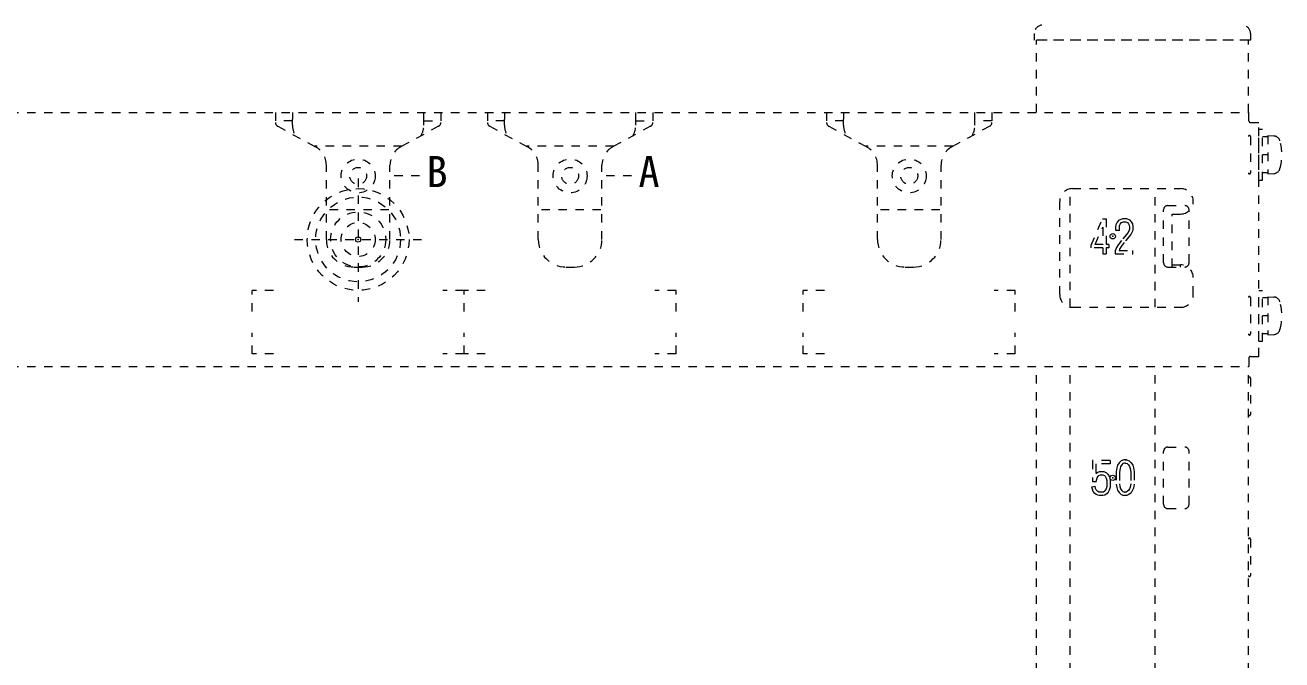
# Model space of a CAD drawing. Units: millimetres, scale not verified. Extents: x -63 to 62, y -116 to 117.
# Drawn here: x -20.43 to -5.61, y 64.7 to 72.18 of the extents above; entities that cross this region are included whole.
import ezdxf
from ezdxf.enums import TextEntityAlignment as Align

# ---------------------------------------------------------------- set-up
doc = ezdxf.new("R2010")
doc.units = ezdxf.units.MM
doc.header["$LTSCALE"] = 0.125
doc.header["$PDMODE"] = 32
doc.header["$PDSIZE"] = 0.0625
doc.linetypes.add('USER5', pattern=[1.4, 0.7, -0.7])
doc.layers.add('0-5_GAIKEI', color=1, linetype='Continuous', lineweight=18)
doc.styles.add('ＭＳ ゴシック', font='')
doc.styles.get('ＭＳ ゴシック').set_extended_font_data('MS Gothic')

msp = doc.modelspace()

# ---------------------------------------------------------------- linework, layer by layer
at = {"layer": '0-5_GAIKEI', "linetype": 'USER5'}
for p, q in [((-8.5251, 72.0857), (-8.5251, 72.0057)), ((-6.0001, 72.0057), (-8.5001, 72.0057)), ((-8.5001, 71.1557), (-8.5001, 72.0057)), ((-6.0001, 71.1557), (-6.0001, 72.0057)), ((-47.0051, 71.1557), (-5.9951, 71.1557)), ((-17.4751, 71.1557), (-17.4751, 71.0354)), ((-17.4751, 71.1557), (-17.4751, 71.0357)), ((-17.2751, 71.1557), (-17.2751, 71.0757)), ((-15.5251, 71.1557), (-15.5251, 71.0354)), ((-14.9751, 71.1557), (-14.9751, 71.0357)), ((-14.9751, 71.1557), (-14.9751, 71.0357)), ((-14.7751, 71.1557), (-14.7751, 71.0757)), ((-13.2251, 71.0757), (-13.2251, 71.1557)), ((-13.0251, 71.1557), (-13.0251, 71.0354)), ((-10.9751, 71.1557), (-10.9751, 71.0354)), ((-10.9751, 71.1557), (-10.9751, 71.0357)), ((-10.7751, 71.1557), (-10.7751, 71.0757)), ((-9.2251, 71.0757), (-9.2251, 71.1557)), ((-9.0251, 71.1557), (-9.0251, 71.0354)), ((-5.9951, 71.0557), (-5.9951, 71.1557)), ((-17.2751, 71.0557), (-17.4751, 71.0557)), ((-17.2751, 71.0057), (-17.2751, 71.0757)), ((-15.7251, 71.0557), (-15.5251, 71.0557)), ((-14.7751, 71.0557), (-14.9751, 71.0557)), ((-14.7751, 71.0057), (-14.7751, 71.0757)), ((-13.2251, 71.0057), (-13.2251, 71.0757)), ((-13.2251, 71.0557), (-13.0251, 71.0557)), ((-10.7751, 71.0557), (-10.9751, 71.0557)), ((-10.7751, 71.0057), (-10.7751, 71.0757)), ((-9.2251, 71.0057), (-9.2251, 71.0757)), ((-9.0251, 71.0557), (-9.2251, 71.0557)), ((-5.9751, 71.0357), (-5.8751, 71.0357)), ((-5.8751, 68.2757), (-5.8751, 71.0357)), ((-17.4489, 70.9915), (-17.006, 70.7516)), ((-15.5513, 70.9915), (-15.9942, 70.7516)), ((-14.9489, 70.9915), (-14.506, 70.7516)), ((-13.0513, 70.9915), (-13.4942, 70.7516)), ((-10.9489, 70.9915), (-10.506, 70.7516)), ((-9.0513, 70.9915), (-9.4942, 70.7516)), ((-5.9751, 70.8702), (-5.9751, 70.4411)), ((-5.8751, 70.9557), (-5.8351, 70.9557)), ((-5.8751, 70.3557), (-5.8751, 70.9557)), ((-5.7701, 70.8682), (-5.8351, 70.8682)), ((-5.7701, 70.8807), (-5.7005, 70.877)), ((-15.9837, 70.7557), (-17.0136, 70.7557)), ((-13.4837, 70.7557), (-14.5136, 70.7557)), ((-9.4837, 70.7557), (-10.5136, 70.7557)), ((-5.7701, 70.6557), (-5.8351, 70.6557)), ((-16.8751, 69.6557), (-16.8751, 70.5318)), ((-16.1251, 69.6557), (-16.1251, 70.5318)), ((-14.3751, 69.6557), (-14.3751, 70.5318)), ((-13.6251, 69.6557), (-13.6251, 70.5318)), ((-10.3751, 69.6557), (-10.3751, 70.5318)), ((-9.6251, 69.6557), (-9.6251, 70.5318)), ((-5.7701, 70.4432), (-5.8351, 70.4432)), ((-16.5001, 70.3748), (-16.5001, 68.9192)), ((-15.7751, 70.4057), (-16.0751, 70.4057)), ((-13.2751, 70.4057), (-13.5751, 70.4057)), ((-8.1001, 68.8578), (-8.1001, 70.2557)), ((-8.0751, 70.2557), (-6.8001, 70.2557)), ((-7.1001, 68.8557), (-7.1001, 70.2557)), ((-16.1376, 70.0057), (-16.8626, 70.0057)), ((-13.6376, 70.0057), (-14.3626, 70.0057)), ((-9.6376, 70.0057), (-10.3626, 70.0057)), ((-8.2251, 69.0057), (-8.2251, 70.1057)), ((-7.0001, 69.3807), (-7.0001, 70.0057)), ((-7.0001, 69.3807), (-7.0001, 70.0057)), ((-6.9501, 70.0557), (-6.7501, 70.0557)), ((-6.9501, 70.0557), (-6.7501, 70.0557)), ((-6.7001, 69.3807), (-6.7001, 70.0057)), ((-6.7001, 69.9939), (-6.7001, 70.0057)), ((-7.8537, 69.5892), (-7.7199, 69.8999)), ((-7.8537, 69.5892), (-7.7199, 69.8999)), ((-7.5621, 69.8009), (-7.5576, 69.8328)), ((-7.5621, 69.8009), (-7.5576, 69.8328)), ((-7.5576, 69.8328), (-7.5475, 69.858)), ((-7.5576, 69.8328), (-7.5475, 69.858)), ((-7.5475, 69.858), (-7.522, 69.8885)), ((-7.5475, 69.858), (-7.522, 69.8885)), ((-7.522, 69.8885), (-7.4816, 69.9037)), ((-7.522, 69.8885), (-7.4816, 69.9037)), ((-7.522, 69.7981), (-7.5186, 69.8223)), ((-7.522, 69.7981), (-7.5186, 69.8223)), ((-7.5186, 69.8223), (-7.5126, 69.8372)), ((-7.5186, 69.8223), (-7.5126, 69.8372)), ((-7.5126, 69.8372), (-7.498, 69.8547)), ((-7.5126, 69.8372), (-7.498, 69.8547)), ((-7.498, 69.8547), (-7.4743, 69.8636)), ((-7.498, 69.8547), (-7.4743, 69.8636)), ((-7.4816, 69.9037), (-7.4377, 69.9037)), ((-7.4816, 69.9037), (-7.4377, 69.9037)), ((-7.4743, 69.8636), (-7.446, 69.8636)), ((-7.4743, 69.8636), (-7.446, 69.8636)), ((-7.446, 69.8636), (-7.4263, 69.8552)), ((-7.446, 69.8636), (-7.4263, 69.8552)), ((-7.4377, 69.9037), (-7.4013, 69.8881)), ((-7.4377, 69.9037), (-7.4013, 69.8881)), ((-7.4263, 69.8552), (-7.4143, 69.8401)), ((-7.4263, 69.8552), (-7.4143, 69.8401)), ((-7.4143, 69.8401), (-7.405, 69.8247)), ((-7.4143, 69.8401), (-7.405, 69.8247)), ((-7.405, 69.8247), (-7.4018, 69.8021)), ((-7.405, 69.8247), (-7.4018, 69.8021)), ((-7.4013, 69.8881), (-7.3813, 69.8631)), ((-7.4013, 69.8881), (-7.3813, 69.8631)), ((-7.3813, 69.8631), (-7.3665, 69.8384)), ((-7.3813, 69.8631), (-7.3665, 69.8384)), ((-7.3665, 69.8384), (-7.3617, 69.8049)), ((-7.3665, 69.8384), (-7.3617, 69.8049)), ((-6.9001, 69.9557), (-6.8001, 69.9557)), ((-6.9001, 69.3307), (-6.9001, 69.9557)), ((-7.8057, 69.5973), (-7.7187, 69.7992)), ((-7.8057, 69.5973), (-7.7187, 69.7992)), ((-7.7187, 69.7992), (-7.7187, 69.5973)), ((-7.7187, 69.7992), (-7.7187, 69.5973)), ((-7.5621, 69.7634), (-7.5621, 69.8009)), ((-7.5621, 69.7634), (-7.5621, 69.8009)), ((-7.522, 69.7634), (-7.5621, 69.7634)), ((-7.522, 69.7634), (-7.5621, 69.7634)), ((-7.522, 69.7634), (-7.522, 69.7981)), ((-7.522, 69.7634), (-7.522, 69.7981)), ((-7.4187, 69.7384), (-7.4977, 69.6436)), ((-7.4187, 69.7384), (-7.4977, 69.6436)), ((-7.3849, 69.7163), (-7.4662, 69.6187)), ((-7.3849, 69.7163), (-7.4662, 69.6187)), ((-7.4047, 69.7664), (-7.4187, 69.7384)), ((-7.4047, 69.7664), (-7.4187, 69.7384)), ((-7.4018, 69.7779), (-7.4047, 69.7664)), ((-7.4018, 69.7779), (-7.4047, 69.7664)), ((-7.4018, 69.8021), (-7.4018, 69.7779)), ((-7.4018, 69.8021), (-7.4018, 69.7779)), ((-7.3668, 69.7524), (-7.3849, 69.7163)), ((-7.3668, 69.7524), (-7.3849, 69.7163)), ((-7.3617, 69.773), (-7.3668, 69.7524)), ((-7.3617, 69.773), (-7.3668, 69.7524)), ((-7.3617, 69.8049), (-7.3617, 69.773)), ((-7.3617, 69.8049), (-7.3617, 69.773)), ((-17.2523, 69.6557), (-15.7298, 69.6557)), ((-7.8537, 69.5564), (-7.8537, 69.5892)), ((-7.8537, 69.5564), (-7.8537, 69.5892)), ((-7.7187, 69.5564), (-7.8537, 69.5564)), ((-7.7187, 69.5564), (-7.8537, 69.5564)), ((-7.7187, 69.5973), (-7.8057, 69.5973)), ((-7.7187, 69.5973), (-7.8057, 69.5973)), ((-7.7187, 69.5564), (-7.7187, 69.4869)), ((-7.7187, 69.5564), (-7.7187, 69.4869)), ((-7.6451, 69.5973), (-7.6778, 69.5973)), ((-7.6451, 69.5973), (-7.6778, 69.5973)), ((-7.6451, 69.5564), (-7.6778, 69.5564)), ((-7.6778, 69.5564), (-7.6778, 69.4869)), ((-7.6451, 69.5564), (-7.6778, 69.5564)), ((-7.6778, 69.5564), (-7.6778, 69.4869)), ((-7.6451, 69.5973), (-7.6451, 69.5564)), ((-7.6451, 69.5973), (-7.6451, 69.5564)), ((-7.5561, 69.5599), (-7.5701, 69.5225)), ((-7.5561, 69.5599), (-7.5701, 69.5225)), ((-7.5701, 69.5225), (-7.5701, 69.4869)), ((-7.5701, 69.5225), (-7.5701, 69.4869)), ((-7.5346, 69.5944), (-7.5561, 69.5599)), ((-7.5346, 69.5944), (-7.5561, 69.5599)), ((-7.4977, 69.6436), (-7.5346, 69.5944)), ((-7.4977, 69.6436), (-7.5346, 69.5944)), ((-7.52, 69.5421), (-7.5257, 69.5269)), ((-7.52, 69.5421), (-7.5257, 69.5269)), ((-7.5257, 69.5269), (-7.3617, 69.5269)), ((-7.5257, 69.5269), (-7.3617, 69.5269)), ((-7.5015, 69.5717), (-7.52, 69.5421)), ((-7.5015, 69.5717), (-7.52, 69.5421)), ((-7.4662, 69.6187), (-7.5015, 69.5717)), ((-7.4662, 69.6187), (-7.5015, 69.5717)), ((-7.3617, 69.4869), (-7.3617, 69.5269)), ((-7.3617, 69.4869), (-7.3617, 69.5269)), ((-7.7187, 69.4869), (-7.6778, 69.4869)), ((-7.7187, 69.4869), (-7.6778, 69.4869)), ((-7.5701, 69.4869), (-7.3617, 69.4869)), ((-7.5701, 69.4869), (-7.3617, 69.4869)), ((-16.5501, 69.3307), (-16.4501, 69.3307)), ((-14.0501, 69.3307), (-13.9501, 69.3307)), ((-10.0501, 69.3307), (-9.9501, 69.3307)), ((-6.9501, 69.3307), (-6.7501, 69.3307)), ((-6.9501, 69.3307), (-6.7501, 69.3307)), ((-6.9001, 69.3557), (-6.8001, 69.3557)), ((-6.8001, 69.3307), (-6.8001, 69.3557)), ((-6.6501, 69.0057), (-6.6501, 69.2057)), ((-17.5001, 69.0557), (-17.7501, 69.0557)), ((-17.7501, 68.8057), (-17.7501, 69.0557)), ((-15.0001, 69.0557), (-15.2501, 69.0557)), ((-15.2501, 68.8057), (-15.2501, 69.0557)), ((-12.7501, 69.0557), (-13.0001, 69.0557)), ((-12.7501, 68.8057), (-12.7501, 69.0557)), ((-11.0001, 69.0557), (-11.2501, 69.0557)), ((-11.2501, 68.8057), (-11.2501, 69.0557)), ((-8.7501, 69.0557), (-9.0001, 69.0557)), ((-8.7501, 68.8057), (-8.7501, 69.0557)), ((-5.9751, 68.9702), (-5.9751, 68.5411)), ((-5.8751, 69.0557), (-5.8351, 69.0557)), ((-5.8751, 68.4557), (-5.8751, 69.0557)), ((-5.7701, 68.9682), (-5.8351, 68.9682)), ((-5.7701, 68.9807), (-5.7005, 68.977)), ((-8.0751, 68.8557), (-6.8001, 68.8557)), ((-5.7701, 68.7557), (-5.8351, 68.7557)), ((-15.2501, 68.3057), (-15.2501, 68.5557)), ((-12.7501, 68.3057), (-12.7501, 68.5557)), ((-8.7501, 68.3057), (-8.7501, 68.5557)), ((-5.7701, 68.5432), (-5.8351, 68.5432)), ((-15.2501, 68.3057), (-15.5001, 68.3057)), ((-12.7501, 68.3057), (-13.0001, 68.3057)), ((-8.7501, 68.3057), (-9.0001, 68.3057)), ((-5.9951, 68.2557), (-5.9951, 68.1557)), ((-5.9751, 68.2757), (-5.8751, 68.2757)), ((-47.0051, 68.1557), (-5.9951, 68.1557)), ((-8.5001, 59.7557), (-8.5001, 68.1557)), ((-8.1001, 59.7557), (-8.1001, 68.1557)), ((-7.1001, 59.7557), (-7.1001, 68.1557)), ((-6.0001, 59.7557), (-6.0001, 68.1557)), ((-5.9751, 68.0202), (-5.9751, 67.5911)), ((-7.0001, 66.5307), (-7.0001, 67.1557)), ((-6.9501, 67.2057), (-6.7501, 67.2057)), ((-6.7001, 67.1439), (-6.7001, 67.1557)), ((-6.7001, 66.5307), (-6.7001, 67.1557)), ((-7.6309, 67.0466), (-7.8372, 67.0466)), ((-7.8372, 67.0466), (-7.8372, 66.8005)), ((-7.6309, 67.0069), (-7.7975, 67.0069)), ((-7.7975, 67.0069), (-7.7975, 66.8948)), ((-7.6309, 67.0466), (-7.6309, 67.0069)), ((-7.5252, 67.0208), (-7.5439, 66.9927)), ((-7.5007, 67.0453), (-7.5252, 67.0208)), ((-7.4694, 67.0557), (-7.5007, 67.0453)), ((-7.4792, 67.0106), (-7.4944, 66.9955)), ((-7.4629, 67.016), (-7.4792, 67.0106)), ((-7.4391, 67.0557), (-7.4694, 67.0557)), ((-7.4542, 67.016), (-7.4629, 67.016)), ((-7.4542, 67.0557), (-7.4423, 67.0557)), ((-7.4542, 67.016), (-7.4455, 67.016)), ((-7.4455, 67.016), (-7.4292, 67.0106)), ((-7.4391, 67.0557), (-7.4078, 67.0453)), ((-7.4292, 67.0106), (-7.4141, 66.9955)), ((-7.4078, 67.0453), (-7.3833, 67.0208)), ((-7.3833, 67.0208), (-7.3646, 66.9927)), ((-7.7975, 66.8948), (-7.7842, 66.9048)), ((-7.7842, 66.9048), (-7.7546, 66.9196)), ((-7.7734, 66.8632), (-7.7632, 66.8709)), ((-7.7632, 66.8709), (-7.7452, 66.8799)), ((-7.7546, 66.9196), (-7.7055, 66.9196)), ((-7.7452, 66.8799), (-7.7149, 66.8799)), ((-7.7149, 66.8799), (-7.6982, 66.8715)), ((-7.7055, 66.9196), (-7.6747, 66.9041)), ((-7.6982, 66.8715), (-7.6904, 66.8638)), ((-7.6904, 66.8638), (-7.6774, 66.8409)), ((-7.6747, 66.9041), (-7.6586, 66.8881)), ((-7.6586, 66.8881), (-7.6399, 66.8554)), ((-7.6399, 66.8554), (-7.6309, 66.8146)), ((-7.5529, 66.961), (-7.5614, 66.9147)), ((-7.5614, 66.9147), (-7.5614, 66.7679)), ((-7.5439, 66.9927), (-7.5529, 66.961)), ((-7.5142, 66.952), (-7.5217, 66.9111)), ((-7.5217, 66.9111), (-7.5217, 66.7722)), ((-7.5074, 66.9759), (-7.5142, 66.952)), ((-7.4944, 66.9955), (-7.5074, 66.9759)), ((-7.4141, 66.9955), (-7.401, 66.9759)), ((-7.401, 66.9759), (-7.3942, 66.952)), ((-7.3942, 66.952), (-7.3868, 66.9111)), ((-7.3868, 66.9111), (-7.3868, 66.7718)), ((-7.3646, 66.9927), (-7.3555, 66.961)), ((-7.3555, 66.961), (-7.3471, 66.9147)), ((-7.3471, 66.9147), (-7.3471, 66.7682)), ((-7.8449, 66.7382), (-7.8057, 66.7438)), ((-7.8406, 66.7081), (-7.8449, 66.7382)), ((-7.8307, 66.6833), (-7.8406, 66.7081)), ((-7.8372, 66.8005), (-7.7945, 66.8005)), ((-7.802, 66.7184), (-7.8057, 66.7438)), ((-7.7961, 66.7035), (-7.802, 66.7184)), ((-7.7839, 66.6884), (-7.7961, 66.7035)), ((-7.6772, 66.713), (-7.6873, 66.6961)), ((-7.6774, 66.8409), (-7.6705, 66.8103)), ((-7.6705, 66.7395), (-7.6772, 66.713)), ((-7.6705, 66.8103), (-7.6705, 66.7395)), ((-7.6309, 66.7346), (-7.6401, 66.6976)), ((-7.6309, 66.8146), (-7.6309, 66.7346)), ((-7.5614, 66.7679), (-7.5528, 66.7294)), ((-7.5528, 66.7294), (-7.5439, 66.6981)), ((-7.5217, 66.7722), (-7.5144, 66.7392)), ((-7.5144, 66.7392), (-7.5074, 66.715)), ((-7.5074, 66.715), (-7.4944, 66.6954)), ((-7.4007, 66.7152), (-7.414, 66.6919)), ((-7.394, 66.7319), (-7.4007, 66.7152)), ((-7.3868, 66.7718), (-7.394, 66.7319)), ((-7.3557, 66.7209), (-7.3649, 66.6979)), ((-7.3471, 66.7682), (-7.3557, 66.7209)), ((-7.8111, 66.6588), (-7.8307, 66.6833)), ((-7.7956, 66.6484), (-7.8111, 66.6588)), ((-7.7774, 66.6393), (-7.7956, 66.6484)), ((-7.7756, 66.6828), (-7.7839, 66.6884)), ((-7.7611, 66.6339), (-7.7774, 66.6393)), ((-7.7621, 66.6761), (-7.7756, 66.6828)), ((-7.7546, 66.6736), (-7.7621, 66.6761)), ((-7.7157, 66.6339), (-7.7611, 66.6339)), ((-7.7206, 66.6736), (-7.7546, 66.6736)), ((-7.7104, 66.6761), (-7.7206, 66.6736)), ((-7.6941, 66.6393), (-7.7157, 66.6339)), ((-7.6928, 66.6879), (-7.7104, 66.6761)), ((-7.6642, 66.6592), (-7.6941, 66.6393)), ((-7.6873, 66.6961), (-7.6928, 66.6879)), ((-7.6538, 66.6748), (-7.6642, 66.6592)), ((-7.6401, 66.6976), (-7.6538, 66.6748)), ((-7.5439, 66.6981), (-7.5252, 66.6701)), ((-7.5252, 66.6701), (-7.5007, 66.6455)), ((-7.5007, 66.6455), (-7.4694, 66.6351)), ((-7.4944, 66.6954), (-7.4792, 66.6802)), ((-7.4792, 66.6802), (-7.4629, 66.6748)), ((-7.4345, 66.6351), (-7.4694, 66.6351)), ((-7.4286, 66.6802), (-7.4422, 66.6748)), ((-7.4084, 66.6456), (-7.4345, 66.6351)), ((-7.414, 66.6919), (-7.4286, 66.6802)), ((-7.3833, 66.6656), (-7.4084, 66.6456)), ((-7.3649, 66.6979), (-7.3833, 66.6656)), ((-6.9501, 66.4807), (-6.7501, 66.4807)), ((-5.9751, 66.1202), (-5.9751, 65.6911))]:
    msp.add_line(p, q, dxfattribs=at)
for points in [[(-5.9751, 72.0857), (-5.9751, 72.0057), (-8.5251, 72.0057)], [(-15.7251, 71.0057), (-15.7251, 71.0757), (-15.7251, 71.1557)], [(-5.8751, 70.3557), (-5.8351, 70.3557), (-5.8351, 70.9557)], [(-5.7701, 70.8807), (-5.7701, 70.4307), (-5.7005, 70.4343)], [(-7.7199, 69.8999), (-7.6778, 69.8999), (-7.6778, 69.5973)], [(-7.7199, 69.8999), (-7.6778, 69.8999), (-7.6778, 69.5973)], [(-15.2501, 68.8057), (-15.2501, 69.0557), (-15.5001, 69.0557)], [(-5.8751, 68.4557), (-5.8351, 68.4557), (-5.8351, 69.0557)], [(-5.7701, 68.9807), (-5.7701, 68.5307), (-5.7005, 68.5343)], [(-17.5001, 68.3057), (-17.7501, 68.3057), (-17.7501, 68.5557)], [(-15.0001, 68.3057), (-15.2501, 68.3057), (-15.2501, 68.5557)], [(-11.0001, 68.3057), (-11.2501, 68.3057), (-11.2501, 68.5557)], [(-7.7945, 66.8005), (-7.7828, 66.8415), (-7.7734, 66.8632)], [(-7.4422, 66.6748), (-7.4629, 66.6748), (-7.4542, 66.6748)]]:
    msp.add_lwpolyline(points, dxfattribs=at)
for centre, radius in [((-16.5001, 70.4057), 0.2), ((-14.0001, 70.4057), 0.2), ((-10.0001, 70.4057), 0.2), ((-16.5001, 70.4057), 0.1), ((-14.0001, 70.4057), 0.1), ((-10.0001, 70.4057), 0.1), ((-16.5001, 69.6557), 0.6), ((-16.5001, 69.6557), 0.5), ((-16.5001, 69.6557), 0.325), ((-16.5001, 69.6557), 0.2)]:
    msp.add_circle(centre, radius, dxfattribs=at)
for centre, radius, start, end in [((-8.4251, 72.0857), 0.1, 96.81632, 180), ((-6.0751, 72.0857), 0.1, 0, 83.18368), ((-17.4251, 71.0354), 0.05, 180, 241.55707), ((-17.0251, 71.0057), 0.25, 180, 210.57291), ((-15.9751, 71.0057), 0.25, 329.42709, 0), ((-15.5751, 71.0354), 0.05, 298.44293, 0), ((-14.9251, 71.0354), 0.05, 180, 241.55707), ((-14.5251, 71.0057), 0.25, 180, 210.57291), ((-13.4751, 71.0057), 0.25, 329.42709, 0), ((-13.0751, 71.0354), 0.05, 298.44293, 0), ((-10.9251, 71.0354), 0.05, 180, 241.55707), ((-10.5251, 71.0057), 0.25, 180, 210.57291), ((-9.4751, 71.0057), 0.25, 329.42709, 0), ((-9.0751, 71.0354), 0.05, 298.44293, 0), ((-5.9751, 71.0557), 0.02, 180, 270), ((-5.9876, 70.8702), 0.0125, 0, 180), ((-5.7047, 70.7971), 0.08, 15.78599, 87), ((-17.1251, 70.5318), 0.25, 0, 61.55707), ((-15.8751, 70.5318), 0.25, 118.44293, 180), ((-14.6251, 70.5318), 0.25, 0, 61.55707), ((-13.3751, 70.5318), 0.25, 118.44293, 180), ((-10.6251, 70.5318), 0.25, 0, 61.55707), ((-9.3751, 70.5318), 0.25, 118.44293, 180), ((-6.2051, 70.6557), 0.6, 344.21401, 15.78599), ((-5.9876, 70.4411), 0.0125, 180, 0), ((-5.7047, 70.5142), 0.08, 273, 344.21401), ((-8.0751, 70.1057), 0.15, 90, 180), ((-6.8001, 70.1057), 0.15, 270, 90), ((-6.9501, 70.0057), 0.05, 90, 180), ((-6.9501, 70.0057), 0.05, 90, 180), ((-6.7501, 70.0057), 0.05, 0, 90), ((-6.7501, 70.0057), 0.05, 0, 90), ((-16.5501, 69.6557), 0.325, 180, 270), ((-16.4501, 69.6557), 0.325, 270, 0), ((-14.0501, 69.6557), 0.325, 180, 270), ((-13.9501, 69.6557), 0.325, 270, 0), ((-10.0501, 69.6557), 0.325, 180, 270), ((-9.9501, 69.6557), 0.325, 270, 0), ((-6.9501, 69.3807), 0.05, 180, 270), ((-6.9501, 69.3807), 0.05, 180, 270), ((-6.7501, 69.3807), 0.05, 270, 0), ((-6.8001, 69.2057), 0.15, 0, 90), ((-6.7501, 69.3807), 0.05, 270, 297.90568), ((-8.0751, 69.0057), 0.15, 180, 270), ((-6.8001, 69.0057), 0.15, 270, 0), ((-5.9876, 68.9702), 0.0125, 0, 180), ((-5.7047, 68.8971), 0.08, 15.78599, 87), ((-6.2051, 68.7557), 0.6, 344.21401, 15.78599), ((-5.9876, 68.5411), 0.0125, 180, 0), ((-5.7047, 68.6142), 0.08, 273, 344.21401), ((-5.9751, 68.2557), 0.02, 90, 180), ((-5.9876, 68.0202), 0.0125, 0, 180), ((-5.9876, 67.5911), 0.0125, 180, 0), ((-6.9501, 67.1557), 0.05, 90, 180), ((-6.7501, 67.1557), 0.05, 0, 90), ((-6.9501, 66.5307), 0.05, 180, 270), ((-6.7501, 66.5307), 0.05, 270, 0), ((-6.7501, 66.5307), 0.05, 270, 297.90568), ((-5.9876, 66.1202), 0.0125, 0, 180), ((-5.9876, 65.6911), 0.0125, 180, 0)]:
    msp.add_arc(centre, radius, start, end, dxfattribs=at)
at = {"layer": '0-5_GAIKEI'}
for p in [(-16.5001, 69.6557), (-7.6001, 69.6932), (-7.6001, 66.8432)]:
    msp.add_point(p, dxfattribs=at)

# ---------------------------------------------------------------- texts
at = {"layer": '0-5_GAIKEI', "color": 7, "style": 'ＭＳ ゴシック'}
for s, p in [('B', (-15.6942, 70.1633)), ('A', (-13.1942, 70.1633))]:
    msp.add_text(s, height=0.3666, dxfattribs=at).set_placement(p, align=Align.BOTTOM_LEFT)

doc.saveas('drawing.dxf')
